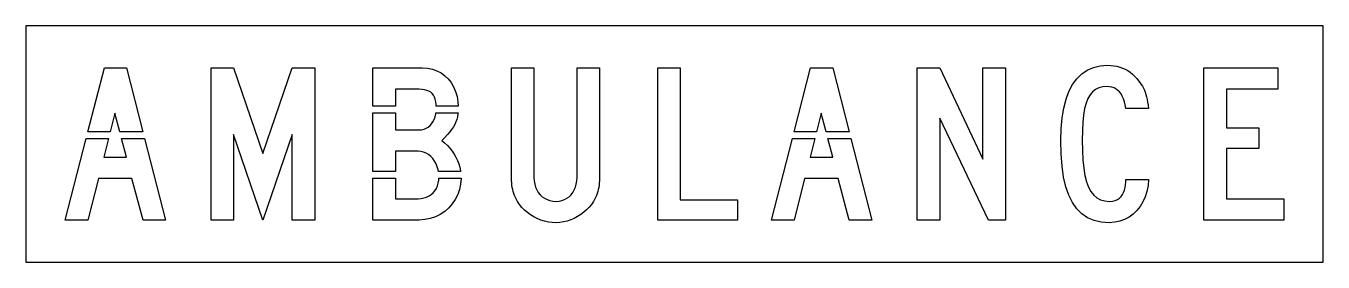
# Model space of a CAD drawing. Extents: x 0 to 99, y 0 to 18.
import ezdxf

# ---------------------------------------------------------------- set-up
doc = ezdxf.new("R2010")
doc.units = 0
doc.layers.add('CUT', color=7, linetype='Continuous')
doc.layers.add('OUTSIDE', color=1, linetype='Continuous')

msp = doc.modelspace()

# ---------------------------------------------------------------- linework, layer by layer
at = {"layer": 'CUT'}
for points in [[(83.6799, 12.6441), (83.5815, 12.8168), (83.4699, 12.9664), (83.3439, 13.0916), (83.2059, 13.1936), (83.0547, 13.2725), (82.8891, 13.3293), (82.7091, 13.3617), (82.5171, 13.3733), (82.1871, 13.3501), (81.8943, 13.2806), (81.6339, 13.1612), (81.4083, 12.9872), (81.2127, 12.7577), (81.0483, 12.4678), (80.9127, 12.1154), (80.8047, 11.698), (80.7231, 11.211), (80.6655, 10.6522), (80.6331, 10.018), (80.6223, 9.3049), (80.6343, 8.5119), (80.6727, 7.8), (80.7375, 7.167), (80.8299, 6.6093), (80.9499, 6.127), (81.1011, 5.7154), (81.2823, 5.3733), (81.4947, 5.0986), (81.7407, 4.8887), (82.0203, 4.7414), (82.3347, 4.6557), (82.6851, 4.6267), (82.9227, 4.6429), (83.1291, 4.6904), (83.3091, 4.767), (83.4615, 4.869), (83.5899, 4.9942), (83.6955, 5.1403), (83.7807, 5.3038), (83.8455, 5.4823), (83.8935, 5.6736), (83.9247, 5.8742), (83.9427, 6.0829), (83.9487, 6.2951), (85.6743, 6.2951), (85.6395, 5.8278), (85.5555, 5.3872), (85.4271, 4.9733), (85.2555, 4.5907), (85.0443, 4.2417), (84.7959, 3.9299), (84.5127, 3.6586), (84.1995, 3.429), (83.8563, 3.2458), (83.4879, 3.1113), (83.0967, 3.0278), (82.6851, 3), (82.0731, 3.0417), (81.5187, 3.167), (81.0231, 3.378), (80.5827, 3.6748), (80.1987, 4.0586), (79.8699, 4.5304), (79.5927, 5.0904), (79.3695, 5.742), (79.1979, 6.4829), (79.0755, 7.3177), (79.0035, 8.2441), (78.9795, 9.2643), (79.0047, 10.1641), (79.0815, 10.9884), (79.2075, 11.7397), (79.3839, 12.4145), (79.6095, 13.0139), (79.8855, 13.5357), (80.2095, 13.9797), (80.5827, 14.3449), (81.0051, 14.6301), (81.4755, 14.8354), (81.9927, 14.9594), (82.5591, 15), (82.7979, 14.9919), (83.0319, 14.9664), (83.2587, 14.9246), (83.4783, 14.8667), (83.6919, 14.7913), (83.8959, 14.7009), (84.0915, 14.593), (84.2775, 14.4701), (84.4539, 14.331), (84.6195, 14.1768), (84.7743, 14.0064), (84.9171, 13.8209), (85.0263, 13.6794), (85.1247, 13.5403), (85.2123, 13.3988), (85.2915, 13.2539), (85.3599, 13.1043), (85.4223, 12.9467), (85.4763, 12.7774), (85.5243, 12.5977), (85.5675, 12.4017), (85.6071, 12.1896), (85.6419, 11.9577), (85.6743, 11.7049), (83.9487, 11.7049), (83.8995, 11.9774), (83.8395, 12.2243), (83.7663, 12.447)], [(7.674, 14.7971), (8.9308, 9.9223), (7.1653, 9.9223), (6.7896, 11.3397), (6.4318, 9.9223), (4.7324, 9.9223), (5.9892, 14.7971)], [(15.8505, 9.7119), (15.8505, 3.2029), (14.1249, 3.2029), (14.1249, 14.7971), (15.8505, 14.7971), (18.0825, 8.2881), (20.3145, 14.7971), (22.0401, 14.7971), (22.0401, 3.2029), (20.3145, 3.2029), (20.3145, 9.7119), (18.0825, 3.2029)], [(31.1802, 12.5791), (31.1034, 12.7217), (31.0074, 12.8446), (30.8934, 12.9467), (30.7578, 13.0278), (30.603, 13.0916), (30.4266, 13.1357), (30.2286, 13.1612), (30.0078, 13.1693), (28.197, 13.1693), (28.197, 11.8748), (26.4714, 11.8748), (26.4714, 14.7971), (30.261, 14.7971), (30.651, 14.7716), (31.0194, 14.6986), (31.3626, 14.578), (31.6806, 14.4145), (31.971, 14.2081), (32.229, 13.9635), (32.4546, 13.6806), (32.643, 13.3629), (32.7942, 13.0128), (32.9058, 12.6313), (32.9742, 12.222), (32.9924, 11.8748), (31.3102, 11.8748), (31.305, 12.0191), (31.281, 12.2278), (31.239, 12.4145)], [(43.7139, 5.6829), (43.6803, 5.5217), (43.6395, 5.3675), (43.5927, 5.2168), (43.5375, 5.0707), (43.4739, 4.9246), (43.4019, 4.7774), (43.3227, 4.6267), (43.1643, 4.3983), (42.9843, 4.1814), (42.7863, 3.9774), (42.5703, 3.7896), (42.3399, 3.6168), (42.0963, 3.4626), (41.8407, 3.327), (41.5755, 3.2133), (41.3031, 3.1217), (41.0247, 3.0545), (40.7427, 3.0139), (40.4595, 3), (40.1643, 3.0128), (39.8727, 3.0522), (39.5847, 3.1159), (39.3027, 3.2041), (39.0279, 3.3154), (38.7651, 3.4475), (38.5131, 3.5994), (38.2755, 3.771), (38.0559, 3.9612), (37.8531, 4.1675), (37.6707, 4.3901), (37.5123, 4.6267), (37.4319, 4.7774), (37.3611, 4.9246), (37.2975, 5.0707), (37.2423, 5.2168), (37.1943, 5.3675), (37.1535, 5.5217), (37.1211, 5.6829), (37.0935, 5.8533), (37.0743, 6.0342), (37.0599, 6.2278), (37.0515, 6.4354), (37.0491, 6.6603), (37.0491, 14.7971), (38.7747, 14.7971), (38.7747, 6.4574), (38.7891, 6.1907), (38.8299, 5.9403), (38.8959, 5.7084), (38.9871, 5.4951), (39.1011, 5.3014), (39.2379, 5.1299), (39.3963, 4.9814), (39.5739, 4.8574), (39.7695, 4.7588), (39.9831, 4.6858), (40.2135, 4.6417), (40.4595, 4.6267), (40.6851, 4.6417), (40.8999, 4.6858), (41.1003, 4.7588), (41.2863, 4.8574), (41.4555, 4.9814), (41.6067, 5.1299), (41.7387, 5.3014), (41.8503, 5.4951), (41.9391, 5.7084), (42.0051, 5.9403), (42.0459, 6.1907), (42.0591, 6.4574), (42.0591, 14.7971), (43.7859, 14.7971), (43.7859, 6.6603), (43.7835, 6.4354), (43.7751, 6.2278), (43.7607, 6.0342), (43.7403, 5.8533)], [(54.3204, 4.7484), (54.3204, 3.2029), (48.216, 3.2029), (48.216, 14.7971), (49.9416, 14.7971), (49.9416, 4.7484)], [(61.5729, 14.7971), (62.8297, 9.9223), (61.0642, 9.9223), (60.6885, 11.3397), (60.3307, 9.9223), (58.6313, 9.9223), (59.8881, 14.7971)], [(68.0238, 14.7971), (69.7494, 14.7971), (73.0338, 7.8406), (73.0338, 14.7971), (74.7606, 14.7971), (74.7606, 3.2029), (73.455, 3.2029), (69.7494, 10.9733), (69.7494, 3.2029), (68.0238, 3.2029)], [(91.6212, 13.1693), (91.6212, 10.2406), (94.1052, 10.2406), (94.1052, 8.6545), (91.6212, 8.6545), (91.6212, 4.8307), (96, 4.8307), (96, 3.2029), (89.8956, 3.2029), (89.8956, 14.7971), (95.5368, 14.7971), (95.5368, 13.1693)], [(30.7314, 8.1884), (30.5466, 8.2997), (30.3498, 8.382), (30.141, 8.433), (29.9238, 8.4504), (28.197, 8.4504), (28.197, 6.8916), (26.4714, 6.8916), (26.4714, 11.3728), (28.197, 11.3728), (28.197, 10.0783), (30.0078, 10.0783), (30.2022, 10.091), (30.3822, 10.1316), (30.549, 10.1965), (30.7014, 10.2858), (30.8394, 10.3994), (30.9606, 10.5362), (31.065, 10.6939), (31.1526, 10.8736), (31.2222, 11.073), (31.2726, 11.2933), (31.2826, 11.3728), (32.9769, 11.3728), (32.9706, 11.3003), (32.9358, 11.0835), (32.8854, 10.8794), (32.817, 10.6846), (32.7294, 10.4945), (32.6214, 10.3067), (32.4918, 10.1177), (32.3406, 9.9217), (32.1642, 9.7165), (31.9626, 9.4986), (31.7346, 9.2643), (31.9578, 9.0765), (32.1654, 8.8783), (32.355, 8.6696), (32.5278, 8.4528), (32.6826, 8.2243), (32.8182, 7.9878), (32.9346, 7.742), (33.0318, 7.487), (33.1074, 7.2226), (33.1626, 6.949), (33.1694, 6.8916), (31.4887, 6.8916), (31.467, 7.0243), (31.3986, 7.2667), (31.305, 7.4928), (31.191, 7.7003), (31.0554, 7.8858), (30.9018, 8.0504)], [(5.9472, 8.0029), (7.674, 8.0029), (7.2983, 9.4203), (9.0602, 9.4203), (10.6632, 3.2029), (8.9364, 3.2029), (8.094, 6.3762), (5.526, 6.3762), (4.7256, 3.2029), (3, 3.2029), (4.603, 9.4203), (6.305, 9.4203)], [(59.8461, 8.0029), (61.5729, 8.0029), (61.1972, 9.4203), (62.9591, 9.4203), (64.5621, 3.2029), (62.8353, 3.2029), (61.9929, 6.3762), (59.4249, 6.3762), (58.6245, 3.2029), (56.8989, 3.2029), (58.5019, 9.4203), (60.2039, 9.4203)], [(30.8586, 3.3165), (30.4422, 3.2319), (30.0078, 3.2029), (26.4714, 3.2029), (26.4714, 6.3896), (28.197, 6.3896), (28.197, 4.8307), (29.9238, 4.8307), (30.159, 4.8435), (30.3786, 4.8829), (30.5826, 4.9478), (30.7686, 5.0371), (30.9378, 5.1484), (31.0866, 5.2829), (31.2162, 5.4383), (31.3242, 5.6133), (31.4094, 5.8081), (31.473, 6.0214), (31.5102, 6.2522), (31.5176, 6.3896), (33.2076, 6.3896), (33.2082, 6.3762), (33.1782, 5.9461), (33.0942, 5.5333), (32.9562, 5.1426), (32.7714, 4.7762), (32.541, 4.4388), (32.271, 4.1339), (31.9638, 3.8649), (31.623, 3.6365), (31.2534, 3.4522)]]:
    msp.add_lwpolyline(points, close=True, dxfattribs=at)
at = {"layer": 'OUTSIDE'}
msp.add_lwpolyline([(0, 0), (99, 0), (99, 18), (0, 18)], close=True, dxfattribs=at)

doc.saveas('drawing.dxf')
